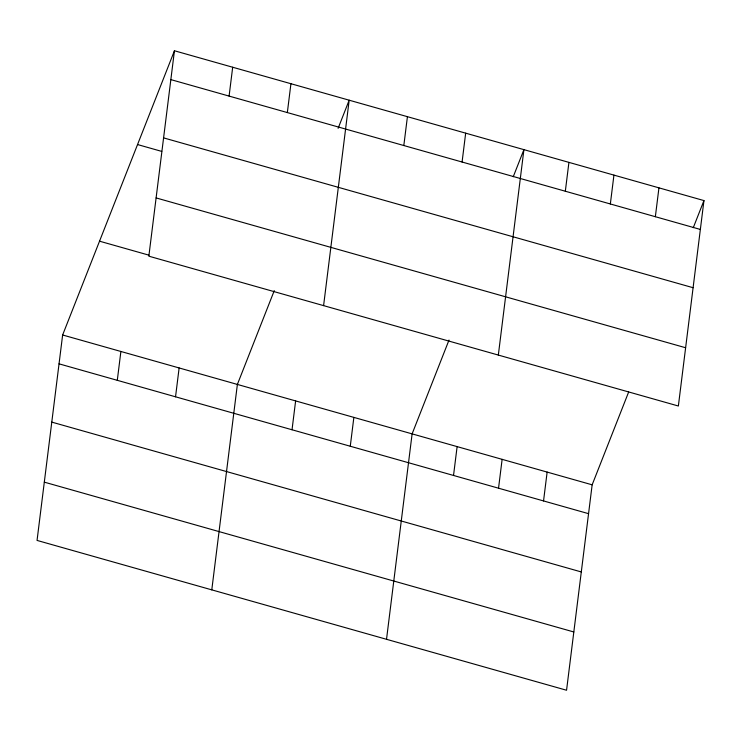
<?xml version="1.0" encoding="UTF-8"?>
<svg xmlns="http://www.w3.org/2000/svg" width="741" height="741" viewBox="0 0 741 741"><rect width="100%" height="100%" fill="white"/><g stroke="black" fill="none" stroke-linecap="round" stroke-linejoin="round"><path stroke-width="1.11" d="M174.441 50.758L148.848 256.182L678.367 406.012L703.95 200.579L174.441 50.758L62.633 334.988L37.05 540.421L566.559 690.242L592.152 484.818L628.637 392.063M117.291 380.328L120.885 351.466M175.534 396.805L179.127 367.953M229.089 96.098L232.683 67.236M211.787 589.864L237.379 384.431L274.272 290.629M287.341 112.576L290.935 83.714M292.028 429.771L295.622 400.909M323.595 305.625L349.178 100.202L338.109 128.341M350.271 446.249L353.865 417.396M403.826 145.542L407.42 116.68M386.524 639.298L412.116 433.874L449.009 340.073M462.078 162.02L465.672 133.158M453.529 475.463L457.123 446.61M498.332 355.069L523.915 149.645L513.254 176.738M498.536 488.199L502.129 459.346M565.327 191.234L568.921 162.381M543.542 500.935L547.136 472.082M610.343 203.97L613.937 175.117M655.35 216.705L658.944 187.853M693.289 227.682L703.95 200.579M170.847 79.611L700.356 229.441M163.585 137.882L693.094 287.712M137.548 144.551L161.723 151.396M156.11 197.921L685.62 347.742M99.535 241.186L148.987 255.182M62.633 334.988L592.152 484.818M59.039 363.84L588.558 513.67M51.787 422.111L581.296 571.941M44.312 482.15L573.821 631.971"/></g></svg>
